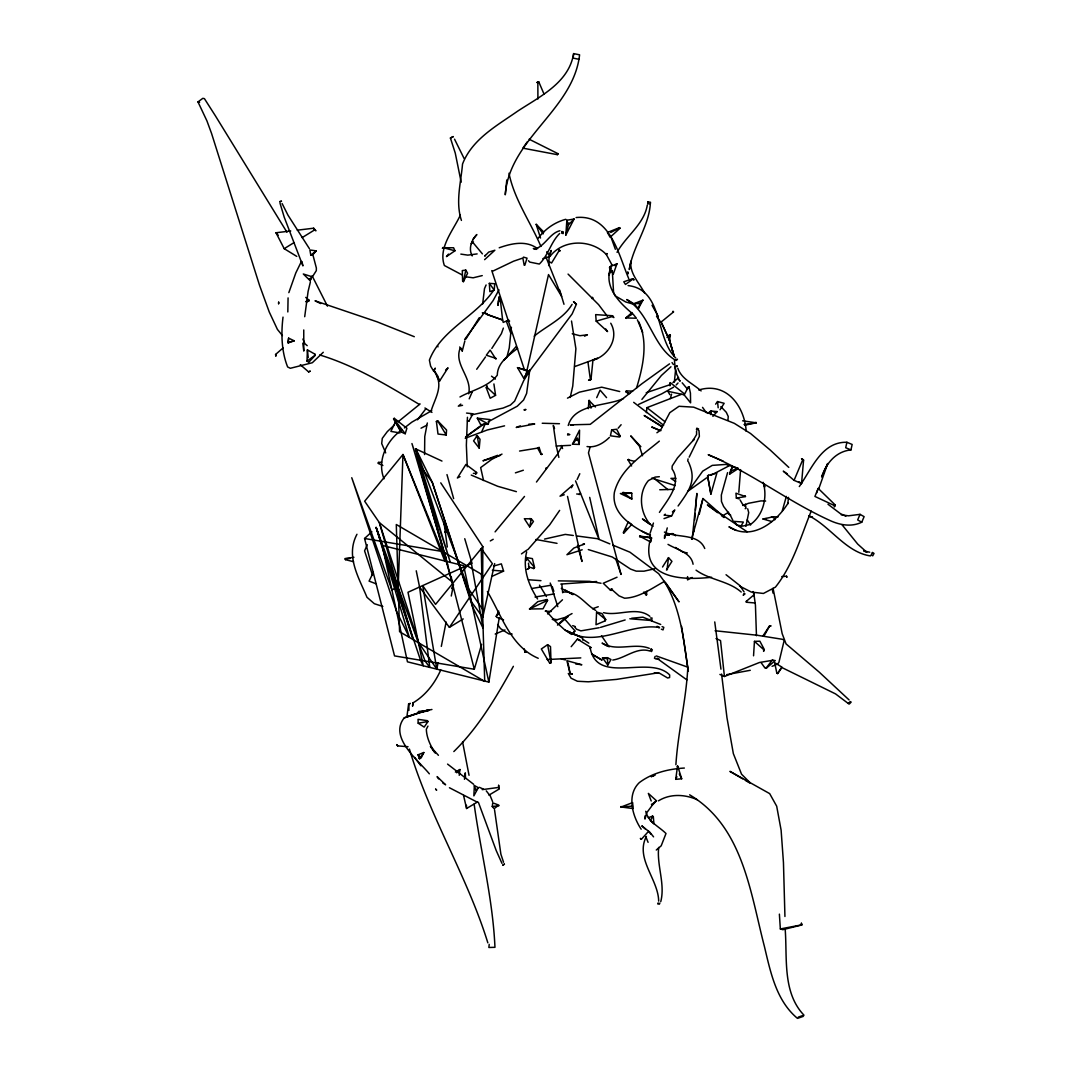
<?xml version="1.0" encoding="UTF-8"?>
<svg xmlns="http://www.w3.org/2000/svg" width="1072" height="1072" viewBox="0 0 1072 1072"><rect width="100%" height="100%" fill="white"/><g stroke="black" fill="none" stroke-linecap="round" stroke-linejoin="round"><path stroke-width="1.5" d="M710.776 414.609L710.455 411.273L707.855 413.377L710.95 412.787M440.753 482.856L482.842 546.68L482.521 609.177L468.719 589.104L415.561 448.793L441.972 461.067M643.575 592.159L646.429 595.081L646.751 591.248M607.784 665.082L607.449 657.685L602.531 657.819L607.784 665.082L610.986 659.521L607.449 657.685M621.157 806.988L632.641 802.593L633.029 808.556L621.157 806.988L632.614 806.104M644.982 815.939L644.955 819.075L646.939 812.442L651.642 806.184M287.819 311.952L288.073 297.895M579.255 444.438L577.486 438.019L572.475 444.197L579.255 444.438L579.55 430.14L572.475 444.197M687.581 576.602L687.514 579.912L692.177 577.46M303.751 329.962L303.791 351.067L302.8 343.201M639.676 536.911L639.689 536.228L650.677 537.38L651.588 538.023L650.557 541.95L639.689 536.228M649.833 541.239C641.23 580.14 685.624 580.153 711.594 577.245M649.927 538.064L650.021 534.888M650.557 541.95L650.677 537.38M664.613 535.223L664.519 538.399L667.266 527.906M307.021 361.117L307.396 349.874L314.913 354.162L315.061 355.529L308.749 362.256L307.021 361.117L314.873 355.408L314.913 354.162M670.174 385.665L670.281 382.664L684.365 393.826M738.809 492.262L740.605 469.59M588.287 408.687L588.957 400.486L595.416 406.985M472.256 391.762L471.332 391.95L472.256 391.762L469.201 398.838M548.69 265.615L549.038 258.231L551.222 250.486L549.145 255.029M596.595 612.058L596.005 624.748L605.077 620.876L605.734 619.656L602.049 613.599L596.595 612.058L605.734 619.656M605.077 620.876L605.131 619.482M474.36 785.562L473.864 795.866L478.3 787.639L474.36 785.562L475.955 790.56L478.3 787.639M467.446 417.303L466.36 445.255L467.271 466.816M753.549 655.809L754.447 641.364L759.86 641.203L764.349 649.592L763.599 651.347L763.706 649.619L754.447 641.364M446.233 435.004L437.671 420.84L436.384 421.443L438.006 434.039L446.233 435.004L446.555 430.019L437.671 420.84M565.828 235.103L566.86 220.256L574.069 219.023L565.828 235.103L568.374 224.959L566.86 220.256M658.69 847.429C656.64 865.466 665.377 884.011 660.754 901.659M727.995 419.835L728.236 416.485L726.293 412.305L720.893 406.65M482.641 304.059L484.49 288.663L486.098 284.964M630.966 261.112C629.251 273.373 639.421 283.035 644.674 293.152M494.219 290.03L489.328 283.356L494.741 283.732L494.219 290.03L489.864 291.651L489.328 283.356M693.691 531.806L694.107 526.808M694.656 520.134L695.219 513.461M695.487 510.125L696.88 493.442L692.177 539.31M650.248 205.007C648.118 227.813 632.775 246.962 629.291 269.528L630.684 262.506M787.196 473.797L783.284 471.144L794.071 480.35L801.548 483.526L803.585 460.049L801.588 458.682L803.585 460.049M479.224 448.123L477.241 435.661L473.569 440.887L479.224 448.123L480.042 439.292L477.241 435.661M658.677 901.15C658.302 879.134 634.838 858.377 646.416 836.388M675.896 764.738C677.946 732.27 686.067 700.619 687.782 668.084C683.628 638.751 680.278 607.409 664.452 581.748M674.355 382.088L675.467 370.966L674.449 360.366M382.878 465.489L378.362 463.439L378.456 462.434L381.645 462.166M591.007 379.421L588.622 380.279L591.007 379.421L592.963 360.004M412.586 706.247L412.921 702.924C425.638 695.433 434.83 683.279 440.78 669.946M506.788 179.949L505.26 194.796C509.254 138.663 573.386 109.96 579.59 54.833L573.641 53.6C568.884 82.799 539.873 96.52 517.615 111.18C496.899 125.679 472.069 139.186 462.528 164.043C460.947 182.736 455.319 201.992 461.429 220.417M646.389 412.626L646.912 407.655L681.323 394.389M511.398 327.255L509.24 348.011L506.788 357.606M288.073 342.852L288.623 338.136L294.224 340.829L288.073 342.852L288.623 338.136M412.613 705.738L412.921 702.924M573.641 53.6L573.158 58.102L579.108 59.335M787.813 503.813L788.51 497.354M304.703 316.709L308.106 291.37L310.371 282.003M489.207 944.378L488.872 947.487L494.956 947.313C492.852 899.207 480.738 851.771 474.132 804.094M283.021 317.111C280.985 333.553 281.48 351.562 287.631 366.946L290.324 368.286L312.314 362.738L323.275 352.273M542.834 258.674L549.387 256.61L549.695 255.712L546.707 251.826M675.722 779.344L677.584 765.783L681.685 778.768L675.722 779.344L676.901 776.677M667.119 568.977L668.499 557.654L671.943 561.366L666.462 570.009L667.494 569.379M464.471 779.304L465.302 772.845L465.476 777.709M498.788 789.26L498.641 785.334L498.788 789.26L488.979 795.116M499.15 296.877L497.957 305.399L498.842 299.048M492.276 806.519L492.758 802.874L498.775 805.099L494.138 808.663L492.276 806.519L498.936 805.729M499.137 297.091L498.547 301.473L500.316 297.909M408.606 704.009L410.241 703.473L408.606 704.009L406.904 716.739L420.505 712.277M526.674 551.919C522.372 568.428 528.657 585.151 537.554 598.98M687.728 461.174L688.063 458.883M625.887 317.942L632.855 313.828L636.42 318.237L625.887 317.942L631.984 312.528M529.675 526.861L531.337 518.835L533.441 521.474L529.675 526.861L524.355 518.727L531.337 518.835M647.314 205.074C644.111 224.169 626.035 236.054 617.03 252.322M499.244 617.74L488.859 682.114L407.454 661.826L382.248 545.407L463.653 565.694L488.859 682.114M557.319 154.663L558.003 153.685L557.319 154.663L522.868 148.15L527.344 141.772M305.667 301.634L308.991 300.147L305.748 297.386M529.796 369.786L526.633 393.411L523.605 400.003L517.28 406.208L488.216 421.738M459.231 775.311L459.928 769.522L455.372 772.108M669.585 340.36L670.228 334.786L667.012 337.399M568.227 425.477C574.471 403.528 606.095 406.422 623.462 398.556M427.326 422.984L424.767 436.518L424.579 454.541M353.532 561.715L345.439 559.651L345.613 558.74L350.303 558.458M416.244 570.8L419.567 587.014L429.778 667.387L425.061 661.009L376.125 527.384L409.33 637.398L396.519 611.295L351.75 477.723L391.883 589.935L398.208 587.067L402.965 454.501L444.786 560.991L446.22 559.249L411.943 443.54L450.347 562.385L415.561 448.793L447.6 564.676L402.965 454.501L364.668 501.227L379.354 522.6L418.79 642.919L436.813 669.142L438.1 662.643M441.316 646.389L446.126 622.015M451.272 596.019L453.523 584.642M610.464 268.308C604.045 286.881 618.973 302.384 632.051 313.252M459.995 348.628C453.979 364.842 472.27 377.25 468.692 393.826M611.683 429.859L610.437 435.808L619.589 437.028L620.273 436.304L616.681 429.256L611.683 429.859L620.273 436.304M846.893 442.28L845.701 447.721L850.954 449.905L852.146 444.451L846.893 442.28C821.608 441.53 811.558 469.335 799.297 486.554M415.762 448.699L432.297 482.373L471.519 601.995L482.762 617.217L494.661 563.577M523.779 378.349L528.429 370.845L517.508 367.642L523.779 378.349L526.017 374.597L548.516 274.566L561.621 296.421L545.943 256.972M570.21 397.471L572.756 386.081L575.892 348.735L571.51 321.037M610.651 268.228L609.07 275.316L611.656 264.65M699.212 514.319L702.964 498.52L724.136 517.16M463.412 281.655L465.797 270.117L462.3 270.586L462.622 281.253L463.412 281.655L467.593 273.253L465.797 270.117M638.363 308.615L639.944 303.43L642.919 300.16L633.941 303.698L638.363 308.615L642.919 300.16M459.687 346.993L462.273 351L464.859 340.936M486.286 387.769L486.849 385.625L487.09 387.327L495.572 395.34L490.199 398.235L486.286 387.769L487.09 387.327M730.447 470.903L738.38 468.504L729.59 474.159L732.283 466.816L736.853 468.075M675.615 481.489L670.925 478.367L675.896 478.353M745.938 526.339L748.712 512.59L747.693 508.811M727.58 472.618L721.335 495.023L721.456 501.468L723.613 506.453L730.287 515.23L732.953 520.59M673.082 533.682L672.171 534.07L673.082 533.682L675.655 535.786M590.19 446.702L588.474 452.893L621.063 574.458L615.663 558.606M670.322 398.57L671.568 394.134M669.477 385.531L670.281 382.664M691.574 539.176L702.964 498.52M782.332 510.62L786.339 496.416M707.855 477.563L708.512 475.244L716.846 473.114L710.883 494.138L707.574 475.807L708.512 475.244M656.466 800.784L652.366 805.126L651.481 804.308L651.91 805.474L652.325 804.027L656.466 800.784L648.346 793.401L651.186 800.985M356.963 534.271C345.425 555.966 358.611 577.259 366.972 597.278L374.342 603.71L382.838 606.457M371.863 531.766L364.56 538.492L394.536 655.903L474.306 669.25L481.623 644.299M405.229 433.731L394.027 419.125L394.268 418.308L406.891 428.264L405.229 433.731L401.759 432.244L393.504 418.911L394.268 418.308M524.824 265.253L527.035 258.151L523.511 257.133L522.881 258.218L524.195 265.266M288.837 292.643L295.792 272.971L301.433 261.447M818.619 489.221L827.691 463.493L821.634 477C826.097 463.265 835.999 451.406 850.954 449.905M650.061 533.293L653.438 523.042M378.362 463.439L378.456 462.434M834.753 505.743L834.364 506.909L835.115 504.872L818.231 488.43L814.908 496.43L834.753 505.743L835.115 504.872M811.196 511.116C800.623 536.992 793.133 565.011 775.404 587.161L763.438 593.459L751.365 592.079L739.559 586.049M549.387 256.61L549.695 255.712M503.358 328.099L501.401 333.633L491.807 348.467M609.526 267.866L609.928 266.727L616.963 263.779L613.291 274.137L609.526 267.866L609.928 266.727M729.59 474.159L732.283 466.816M636.527 388.064C642.945 366.986 648.48 342.598 638.684 321.694M816.542 493.053L818.231 488.43M655.126 656.399L654.456 658.208L655.85 658.972M431.172 410.804C434.401 399.963 442.2 388.292 437.188 376.848M668.58 339.141L670.228 334.786M689.162 457.154L699.373 436.344L698.984 430.555M488.216 423.936L489.917 419.567L477.308 418.174L480.671 424.633L488.216 423.936L477.308 418.174M628.473 393.705L626.102 391.856L626.49 390.905L632.614 391.146M576.401 304.22L573.574 301.741L576.401 304.22L572.18 313.855L530.278 370.054L523.726 380.6L514.654 401.102L510.433 405.055L503.049 408.084L470.849 415.025M310.116 280.663L311.791 276.656L303.309 273.99L310.116 280.663L311.791 276.656M606.444 254.707L606.913 253.568L606.444 254.707L611.884 264.744M794.071 480.35L802.767 459.7M860.039 514.346L857.68 519.92L861.754 522.225L864.112 516.65L860.039 514.346L848.488 515.82L841.239 514.828M498.976 289.855L493.147 300.535L464.605 339.502M658.154 902.852L657.699 903.897L659.401 904.152L659.856 903.093M367.281 544.71L364.574 550.834L372.507 575.141M481.636 431.936L485.04 424.284M596.715 397.645L600.092 390.114L606.551 397.618M451.593 588.501L452.786 585.861M623.247 532.717L628.232 521.876L631.703 524.503L623.77 533.119M577.125 479.479L579.791 473.73M396.372 422.623L394.965 422.971L390.865 431.386L400.017 432.941M373.351 572.381L369.076 581.118L375.924 583.731M419.541 758.762L423.815 752.504L418.04 754.809L419.541 758.762L421.189 757.837L423.815 752.504M503.572 619.884L496.738 617.298L496.202 616.333L498.788 611.134M568.374 224.959L574.069 219.023M688.264 387.046L684.204 394.938L690.596 402.844L690.435 393.116L689.015 386.818L688.264 387.046L689.028 387.997L689.015 386.818M427.956 726.106L426.334 729.228C426.589 737.898 430.622 745.991 435.272 753.147M571.456 487.747L572.944 484.933L560.026 496.175L564.247 494.782M580.019 494.219L580.515 493.294L579.094 494.527L580.019 494.219L576.709 493.991M547.578 600.32L543.022 608.816L529.501 608.99L537.836 601.62L547.015 599.529L547.578 600.32L529.501 608.99M572.086 304.354C563.537 318.813 546.76 325.781 534.191 336.139M664.948 514.855L665.31 514.198L664.117 515.15L671.595 515.927L674.811 509.964L672.412 511.893M485.16 255.364L484.718 256.195L488.711 252.094L494.862 250.245L484.598 259.665M468.96 421.068L467.539 420.907L468.96 421.068L472.953 413.779L466.534 413.068M764.39 635.334L769.723 625.793L771.063 625.981L769.629 625.74L762.808 636.192M460.344 215.124C453.188 230.601 438.059 247.619 444.357 265.494L461.885 274.794M558.016 453.121L562.143 445.952M513.381 666.315C496.55 696.706 478.769 727.124 453.831 751.566M740.846 526.365L743.365 522.064L734.065 521.394L737.013 525.2M774.842 519.773L773.381 516.798L778.111 516.892M479.251 317.727L465.891 339.02M526.017 374.597L527.531 372.078L526.834 370.899L517.508 367.642M559.383 250.205L560.147 250.982L558.391 249.615L559.383 250.205L551.557 263.029L548.971 261.501M678.094 505.997C689.229 490.306 697.055 480.511 688.479 462.005M476.611 472.444L475.673 473.945L476.611 472.444L465.918 464.444L457.369 478.005L460.035 476.651M720.036 409.772L724.149 403.3L717.543 401.571L715.614 404.171M662.55 567.008L668.499 557.654M433.919 370.322L435.192 368.326L433.919 370.322L439.533 381.136L448.029 367.843L445.577 370.095M540.516 238.024L536.188 224.329L543.745 232.034M777.615 673.564L781.81 667.052L774.667 662.67L776.825 673.082L777.615 673.564L781.997 667.374M652.942 816.395L650.302 820.455L653.893 823.845L653.344 816.77L652.419 816.207L648.305 817.708M312.796 276.161L316.32 270.64L316.361 268L313.145 255.779M528.509 566.793L533.749 568.549L534.526 567.383L532.369 558.606L526.218 557.534L526.54 560.468M476.705 369.277L485.536 356.896M493.817 290.043C476.048 316.468 441.128 329.64 429.39 360.112L430.622 366.128L433.798 371.448M419.567 587.014L449.396 627.361L492.396 563.671L481.261 548.609L482.762 617.217M659.427 512.376C667.146 500.316 682.382 483.512 672.064 468.96L672.198 466.025L677.491 457.918L694.08 439.373L693.035 440.565L696.599 434.482L696.572 431.011M428.023 721.51L424.177 727.097L418.187 723.211L418.053 719.339L427.353 720.652L428.023 721.51L418.187 723.211M559.638 510.393L549.708 524.798L527.906 549.588M557.199 454.555L536.456 482.025M417.464 419.809L425.638 409.062M495.88 359.08L490.118 350.088L486.313 355.221L496.296 358.517M623.623 532.985L627.16 528.295M689.175 490.025L702.709 471.157L712.25 465.382L725.891 464.417L738.005 468.196M766.292 667.883L772.255 660.124L775.244 660.58L766.614 667.923L764.658 667.588L761.066 662.563M503.786 360.42L516.369 346.296M777.441 664.238L778.929 662.322L784.222 640.252L782.547 639.314L756.805 635.2L715.104 630.751M465.503 438.14L467.526 435.54L484.088 424.003M641.9 399.4L661.397 375.495L670.951 366.771M472.685 239.766L476.852 234.54C471.425 239.94 468.223 248.838 472.203 255.927M443.151 247.391L442.374 248.356L443.299 247.726L454.943 250.781L453.59 247.766L443.299 247.726M448.511 254.091L446.475 256.61L454.943 250.781M788.255 502.835C776.262 522.399 751.794 541.387 728.947 526.794L736.142 530.412M482.842 546.68L435.567 604.367L422.676 585.607L436.813 669.142M571.175 646.684L577.406 639.126L580.14 640.131M590.739 647.434L590.056 648.265L591.034 647.542L577.406 639.126M495.09 531.873L524.503 496.43M618.155 428.197L621.117 424.726M538.265 238.172C545.058 229.019 554.747 222.266 565.775 219.304M431.936 709.476L423.293 711.285L404.265 717.838C388.573 737.268 418.294 760.262 429.349 773.823M499.271 613.077L496.202 616.333M316.2 250.875L312.555 255.029L310.8 255.23L309.902 249.977L316.2 250.875L310.8 255.23M308.575 371.85L310.17 371.207L308.575 371.85L300.281 364.668M710.776 411.862L711.486 411.072L717.155 411.594L712.893 416.365M562.478 599.784L547.591 613.948M676.204 384.942L678.04 382.985M656.278 850.016L661.196 845.808L665.993 833.507C659.039 826.525 647.984 821.782 645.746 811.29M848.327 703.527L850.176 701.611L851.168 702.093L849.319 704.009L848.327 703.527L835.557 693.906L782.694 667.936M744.638 425.249L756.122 422.797L742.615 420.8M528.429 370.845L526.834 370.899M641.096 838.987L640.346 838.384L641.351 839.309L648.6 831.269L641.806 825.842L645.237 828.964M456.739 772.791L459.928 769.522M550.07 256.329C563.189 239.083 590.833 239.11 605.76 253.93M557.494 625.137L564.261 618.571L568.12 616.427L558.753 624.36M574.646 631.234L573.654 632.199L575.074 630.993L564.261 618.571M529.059 568.08L527.263 569.353L529.059 568.08L528.469 563.162M631.596 465.985L627.991 459.794L634.45 461.308M583.583 543.799L582.82 544.536L584.495 543.986L573.895 548.02L566.927 554.72L582.19 549.775M394.469 424.901L387.314 431.601L382.289 438.341L381.699 443.58L385.692 452.907M619.871 228.376L610.115 237.26L607.409 232.477L619.469 227.653L619.871 228.376L619.469 227.653M626.102 391.856L626.49 390.905M672.948 382.57L677.973 378.175L679.97 380.989L677.973 378.175M546.09 600.333L547.015 599.529M614.846 265.655L616.963 263.779M275.584 354.457L275.852 355.958L275.584 354.457L283.035 347.958M675.4 360.286L677.477 359.241L676.003 360.5C652.727 347.154 650.141 313.426 626.745 299.557L633.351 303.416M755.211 602.987L746.434 602.25L746.3 601.352L754.072 594.746M559.664 233.482C550.874 242.098 548.288 255.444 539.337 264.047L529.796 262.104L528.456 260.724M460.813 404.077L458.32 406.154L462.541 405.323M420.117 403.943L398.168 421.725M656.533 316.32L660.808 322.31L673.511 311.939L673.002 311.242L673.471 311.898M609.365 437.43C603.456 443.178 595.617 447.975 587.054 446.555M659.334 441.115C642.048 455.587 620.326 469.054 614.403 492.289C610.973 513.568 631.984 526.298 648.292 534.673M517.615 348.333C508.731 355.261 497.462 362.698 497.287 375.173C488.336 386.871 472.404 390.02 459.982 396.962M401.92 429.845C386.603 440.257 376.768 460.826 384.004 478.822M404.385 427.929L411.795 422.18L431.694 410.67M687.728 491.365L706.676 477.804M282.418 335.563L277.42 329.412L269.26 312.006L259.478 285.139L211.546 133.41L206.936 120.908L197.985 101.907L202.809 98.329L204.417 98.637L215.311 115.696L286.948 232.222M465.65 436.907L479.961 426.254M471.211 243.599L473.489 241.964M632.802 279.189L625.472 284.455L623.783 281.789L632.547 278.787L633.887 279.819L632.547 278.787M656.908 432.766L660.566 430.167L669.812 412.666L679.005 406.288L693.624 407.159L734.28 423.333L750.574 433.53L770.232 450.052L788.791 467.405M521.474 553.902L526.901 550.057M675.052 367.066L677.115 366.021L675.052 367.066L676.794 374.463L678.697 377.987M547.618 644.674L541.333 648.962L549.668 663.112L551.035 662.751L550.512 646.617L547.618 644.674L551.035 662.751M549.668 663.112L550.606 662.469M538.801 81.914L537.018 82.49L538.801 81.914L544 94.028M673.538 387.193L661.813 393.813L638.59 404.399M669.518 363.864L641.94 383.722L590.243 424.351L570.157 424.834L573.44 424.981M290.74 230.976L276 232.758L284.201 248.677L293.862 242.714M302.143 237.609L314.565 229.944L315.945 230.802L313.667 228.202L297.292 230.185M449.396 627.361L463.211 618.933M664.56 581.359C651.923 588.22 639.435 597.68 624.587 598.216L619.026 595.871L611.107 588.89M463.56 795.478L466.575 808.502L477.777 801.816M710.776 475.365L728.826 465.958M723.144 515.471L728.625 512.255M490.306 540.945L493.2 539.283M450.414 138.033L453.255 136.6L450.414 138.033L455.265 153.122L461.174 182.227M572.046 613.559L564.984 617.472L557.011 619.71L552.281 619.495M610.745 232.463L619.522 227.88M421.041 428.197L426.562 425.356M502.004 454.099L491.726 459.392L480.658 467.58L483.539 480.511M567.477 398.141L579.362 392.178L601.687 387.18L619.723 391.535M492.691 271.189L513.595 261.193L522.024 258.325M658.436 800.851C670.134 793.561 684.874 794.218 697.162 799.699M591.838 298.512L593.03 297.962L592.307 297.279M584.495 336.166L587.402 334.812L579.912 335.724L572.234 333.767M651.508 776.49L654.389 775.177M588.649 400.901L589.56 400.486M492.061 576.321L503.585 571.121L501.361 563.859L493.495 566.096M669.384 384.902L646.215 392.727M617.043 577.218L603.228 583.248L610.343 590.056L611.161 590.444L612.42 589.144L610.343 590.056M508.744 320.059L503.21 322.404L502.688 320.394M504.979 629.961L495.197 634.034M719.915 674.435L724.431 676.486L759.458 662.496L772.912 660.258M593.017 360.152C608.333 355.891 619.375 337.988 610.745 323.221M651.213 776.731L655.099 775.123M574.605 366.611L597.493 358.303L592.843 359.964M306.632 301.956L309.178 300.91L308.991 300.147M419.058 758.306L419.929 757.958M633.941 303.698L639.944 303.43M520.309 425.879L516.235 427.46L534.714 424.003L528.818 424.177M772.068 666.302L776.101 664.747M742.722 505.488L748.524 503.291L761.04 500.892L765.636 501.08M745.174 508.691L746.045 508.356L745.335 504.215M465.315 438.207L487.304 429.979L504.564 425.839M497.622 455.319L482.963 460.813L500.41 455.332M541.092 454.34L542.177 454.26L541.092 454.34L537.554 447.989M663.997 518.62L671.595 515.927M592.602 608.722L598.256 606.725M798.265 1017.127L802.513 1015.626M515.404 472.859L523.35 470.233M404.265 717.838L428.72 709.825L419.139 712.371M625.15 619.951L600.548 627.375M612.795 660.057C625.15 658.235 636.661 646.965 649.485 650.905M499.217 247.779C511.478 243.424 526.379 240.034 537.608 248.717M596.193 321.158L612.581 316.454L613.841 317.607L612.527 315.744L595.67 314.619L596.193 321.158L607.569 331.596L605.734 328.983M861.754 522.225C850.779 527.518 838.813 524.851 828.254 519.719C786.861 500.651 750.44 472.216 708.203 454.729L723.144 461.121M645.773 594.571L646.738 594.303M288.167 342.357L294.224 340.829M801.776 924.975L801.4 923.26L801.776 924.975L782.801 929.692L780.349 928.942L779.384 914.135M482.239 275.598L473.127 277.809L466.186 276.844M531.524 588.541L550.981 585.245M771.773 521.515L762.996 518.995L773.381 516.798M599.168 627.723L580.877 630.872L576.481 629.184L574.766 626.946M668.767 534.352L672.318 533.521M420.76 712.424L428.76 710.589M544.509 539.082L565.279 534.405L573.292 535.491M654.831 568.763L644.004 571.175L636.205 571.148L630.51 569.071L612.313 557.025L588.314 549.574M554.13 593.982L535.008 596.997M726.709 674.636L750.279 670.295M710.455 411.273L711.486 411.072M714.059 412.197L717.155 411.594M780.349 928.942L801.508 924.895M418.777 712.17L428.599 710.347M736.357 498.091L745.576 496.577L735.955 493.174L736.357 498.091L739.037 498.842M698.743 389.994C726.709 381.431 744.544 406.382 746.206 431.346M631.663 618.249L642.838 617.191L651.722 620.648L652.017 617.981L650.369 617.995M568.482 223.338L569.272 223.19M519.558 451.044L538.747 447.935M418.495 712.424L423.212 711.701M345.439 559.651L344.956 558.579L353.921 557.306M744.075 424.485L756.122 422.797M482.212 789.635L498.373 787.464M477.134 253.903L467.794 255.136L460.839 254.104M560.79 584.079L596.662 581.52M418.308 711.5L424.646 710.79M762.996 518.995L766.319 518.62M509.629 321.091L506.413 321.426L510.929 333.633M870.464 555.939C845.741 552.227 830.478 526.432 808.663 515.672M677.236 766.587L677.946 766.52M659.334 476.705L655.139 477.094L648.413 480.578C637.947 492.879 639.957 512.523 650.168 524.382L642.436 518.955L653.009 526.298M656.828 658.958L659.24 659.28L656.922 658.288L686.884 679.889M781.769 576.602L786.58 576.213L786.741 577.245L786.58 576.213M684.351 768.048C668.459 768.972 652.151 772.899 639.274 782.654C626.45 794.982 632.426 816.114 641.177 829.205M659.749 489.757L673.993 489.328M580.81 657.9L547.068 659.535M554.532 428.545L553.299 425.463L556.301 446.019L570.572 445.322M624.038 492.45L622.778 492.49L631.837 499.003L631.756 493.241L624.038 493.093M631.756 493.241L620.38 493.535L631.837 499.003M558.324 580.863L589.466 581.332L601.03 583.248M524.932 652.151L526.325 652.218L524.932 652.151L524.235 648.908M656.305 655.943L687.594 667.092M473.355 473.368L476.692 473.422M628.085 285.581C663.729 289.654 654.898 337.948 675.775 358.021M542.231 423.252L559.463 423.708M576.414 440.136L577.433 440.163M576.106 217.549C610.477 214.038 618.33 254.211 628.755 278.653M512.148 634.075L508.919 633.941L500.477 628.567L497.622 624.494M545.206 611.147L551.356 611.482M629.827 618.758L650.315 620.433L660.714 624.467M559.919 230.735C550.057 233.106 545.407 245.26 535.759 248.811L533.333 248.53L536.241 249.401M869.714 552.214L863.764 550.914L866.792 552.254L857.694 544.067L841.949 524.664M603.496 612.661C618.557 616.427 636.661 606.015 649.86 616.32M666.154 535.035L669.357 535.263L665.511 533.682M528.509 579.751L540.958 580.662M492.356 570.264L503.585 571.121M397.658 745.898L396.908 744.665L397.658 745.898L408.03 746.715M562.947 592.133C577.379 590.391 584.83 604.286 595.831 610.491M436.384 421.443L437.631 421.591M552.804 619.201L557.011 619.71M575.691 663.957L581.828 664.761L566.887 660.687L570.023 673.39L572.26 673.993L570.023 673.39M809.306 516.476L812.455 516.892M576.508 535.92L597.359 538.707L609.861 543.893M639.837 536.322L651.588 538.023M632.051 303.778L625.713 301.956L615.207 295.859L613.559 292.388L612.3 270.506M364.56 538.492L444.317 551.839L474.306 669.25M394.965 422.971L396.144 423.172L400.767 431.775M764.658 667.588L766.614 667.923M526.218 557.534L534.526 567.383M482.32 312.796L485.576 313.372M557.025 543.343L535.893 539.484M736.558 524.972L742.521 526.124L750.521 524.409C763.385 515.337 767.726 496.845 763.103 482.293M197.985 101.907L199.606 102.229M602.531 657.819L606.752 658.677M687.34 552.938L682.743 552L675.454 547.47M684.097 394.777L667.856 391.28L669.866 394.684M483.432 313.145L487.211 313.667M561.299 658.945L565.413 659.91M664.412 532.101C677.075 538.224 698.301 533.012 704.76 548.502M776.825 673.082L777.816 673.337M730.742 470.085L731.412 470.273M319.697 354.953C355.341 365.793 387.555 385.438 419.34 404.439M627.991 459.794L628.969 460.076L628.514 459.285M771.371 517.026L772.979 517.481M516.409 491.659L497.689 486.286L471.265 475.084M310.357 278.975L309.084 278.586L310.103 279.578M651.722 478.125L675.132 485.562M669.075 335.067L670.442 335.549M487.251 314.538L502.607 320.005L500.168 298.204M486.058 314.096L502.607 320.005M572.716 625.619L575.088 626.49M414.301 336.702L377.223 321.881L315.047 300.803L320.716 303.577M660.861 430.676L651.696 426.991L659.106 430.274M612.956 545.166L629.947 552.201L658.65 573.667L679.032 601.874L665.725 582.833M649.297 648.319C634.222 642.476 616.494 651.977 602.102 643.106L607.355 646.188M662.094 626.611L663.796 627.321L663.045 629.894L661.33 629.17M561.313 588.381L572.703 594.437M582.873 639.314L588.85 643.146M568.147 631.529C596.836 648.493 629.344 622.631 659.521 627.509L657.029 626.37L659.106 627.79M567.879 631.328L582.284 637.693L565.239 630.296M479.358 787.317L483.418 789.126M641.538 531.029L650.503 535.049M538.238 658.288C510.875 646.818 501.468 615.221 487.385 591.489M716.016 638.523L720.531 640.574L724.431 676.486M288.14 342.223L288.984 342.625M668.017 544.375C676.807 549.681 691.172 552.509 693.088 564.247M845.862 516.262L840.247 513.542L827.973 504.229M529.126 139.213L558.003 153.685M477.053 802.044L449.436 787.746M625.874 391.454L629.666 393.612M742.615 778.768L729.938 771.371L769.669 793.615L776.691 806.211L781.113 830.184L783.458 862.652L784.932 916.493M745.429 780.416L749.65 782.882M591.717 654.027L602.102 660.111L591.57 653.987M565.319 590.096L572.971 594.612M728.21 513.649L730.622 515.083M662.362 426.602L644.151 415.48L662.268 426.978M284.201 248.677L296.77 256.396M696.05 570.17C709.718 580.059 728.504 580.863 741.194 592.025M652.419 816.207L653.344 816.77M424.941 407.976L431.949 412.412M442.816 783.016L445.63 784.798L437.095 776.61L438.555 778.915M473.636 784.289L447.573 764.095M747.09 531.766L707.373 504.952L717.624 512.697M798.935 481.757L801.548 483.526M571.59 634.423L563.966 629.21L555.189 621.157L546.063 610.799M726.052 574.726L740.015 585.687L744.129 591.999M491.512 376.165L495.411 379.073M701.115 390.932C693.209 383.803 681.296 378.885 677.785 368.125M721.456 515.605L724.029 517.548M633.686 402.322L663.648 425.262M646.912 407.655L665.029 421.752M689.618 794.808C742.856 826.365 750.266 891.998 764.43 946.563C770.567 972.224 776.182 1000.618 797.501 1018.4L803.156 1016.403L803.933 1015.13C782.252 992.377 787.384 958.046 785.186 929.303M451.299 576.816L451.969 581.774L379.354 522.6L412.988 639.528L376.125 527.384L420.546 660.258L423.252 665.766L407.99 592.267L472.002 563.256L464.752 538.707M655.072 479.13L667.896 489.623M745.362 506.574L742.561 504.202L740.095 499.994M307.195 345.666L304.904 343.697L302.894 339.047M568.066 274.097L598.618 304.676L607.395 316.267M609.097 646.885L601.526 635.763M418.04 754.809L420.144 756.832M482.4 253.863L472.296 241.749M749.998 782.654L741.556 774.212L733.342 753.603L726.977 717.784L721.577 674.047M849.078 699.922L819.209 672.117L786.057 643.91L782.171 633.646L773.046 588.3M640.855 446.662L630.711 435.875L639.421 446.193L642.517 455.747M438.421 755.304L430.408 746.447L434.2 751.847M276 232.758L278.184 235.25M682.167 382.798L687.487 389.136M649.297 831.577L653.572 836.857M648.6 831.269L650.945 834.163M486.246 790.855L490.293 795.987L492.597 801.615M476.263 435.902L477.12 436.987M414.676 757.448L420.907 765.797M536.188 224.329L543.169 233.897M702.535 407.36L706.435 412.76M747.211 519.893L750.614 524.972M529.97 518.419L530.774 519.639M433.731 369.679L438.234 376.848M539.497 585.165L546.439 596.541M309.406 248.664L287.966 215.15L282.124 203.559M652.057 305.292L658.128 316.106M568.294 673.43L571.068 678.201L577.419 681.256L588.354 681.805L616.561 679.393L658.717 672.734L654.335 672.76L659.736 673.337L667.668 678.013L669.585 677.531L669.678 674.958C649.351 654.376 597.412 685.531 590.257 648.305M478.501 802.58L496.242 850.619L501.964 863.375M645.826 836.723L648.091 842.351M644.835 592.2L646.429 595.081M312.113 275.812L327.469 306.177M661.062 321.546L669.424 340.025L674.02 355.81L668.258 335.911L674.02 355.81M486.822 423.775L487.197 424.485M313.667 228.202L314.565 229.944M454.541 139.172L464.109 158.509M637.371 319.818L642.664 332.333M679.286 773.89L681.685 778.768M625.914 317.687L626.276 318.424M540.918 246.453C530.533 222.025 514.279 199.499 508.986 173.235M503.545 862.236L500.879 854.156L494.54 809.762M661.772 323.69L669.424 340.025M461.134 348.226L462.273 351M561.339 445.483L562.572 448.565M575.557 480.899L599.047 539.417L589.694 497.368M437.564 345.747L437.992 346.872M763.251 482.815L764.765 486.969M611.067 237.327L615.341 249.28M763.679 483.619L764.711 486.567M552.254 586.545L553.822 591.288M491.78 270.613L524.463 369.867M539.042 447.225L541.414 454.528M550.217 583.034L557.788 606.658M559.664 289.989L563.993 304.301M438.662 378.282L439.533 381.136M707.574 475.807L710.883 494.138M577.473 545.393L581.989 561.46L567.517 496.416M451.969 581.774L418.817 464.136L432.297 482.373L472.538 606.725L483.097 628.246L470.983 561.152M446.984 474.588L453.644 498.627M753.04 591.516L754.232 595.952M588.957 400.486L591.02 408.137M409.424 749.073C429.256 815.98 467.271 876.28 487.84 942.851M746.3 601.352L746.434 602.25M556.301 446.019L558.834 457.396M301.956 261.581L302.907 265.896L284.227 217.187L280.006 203.144M772.389 589.908L773.046 593.138M462.568 741.824L469.04 775.297M568.026 662.938L570.183 673.725M687.782 668.084L688.331 671.327L681.591 626.37M582.31 637.009L582.779 640.064M493.911 383.95L495.572 395.34M753.75 592.91L755.438 605.198L756.457 635.736M587.952 362.068L590.404 379.676M443.982 522.171L447.305 547.015M714.743 621.934L720.96 669.183M533.601 567.222L533.749 568.549M307.396 349.874L308.24 357.619M717.543 401.571L718.173 407.775M561.835 584.481L562.679 592.762M755.894 422.247L755.961 422.958M745.107 495.733L745.174 496.47M612.527 315.744L612.581 316.454M621.157 806.466L621.224 807.363M673.444 364.56L672.023 362.577M466.467 805.26L466.575 808.502M408.861 703.848L408.914 710.414M537.849 81.968L537.916 99.026M627.83 272.141L627.817 273.829L627.83 272.141M278.666 302.183L278.626 303.724L278.666 302.183M561.849 231.539L561.768 233.24L563.215 233.575L563.296 231.874L561.849 231.539M647.836 201.965L647.676 203.707L650.342 204.002L650.503 202.26L647.836 201.965M567.892 434.066L567.57 435.004L569.808 434.549L567.892 434.066M696.867 428.344L696.411 429.403L698.086 429.926L698.542 428.867L696.867 428.344M651.079 649.042L650.275 650.811L651.548 651.548L652.339 649.766L651.079 649.042M872.447 552.509L871.174 554.881L872.742 555.819L874.015 553.447L872.447 552.509M744.156 593.834L743.191 595.228L745.013 593.875L744.156 593.834M546.586 467.714L546.01 468.504L546.586 467.714M504.403 864.139L502.915 865.077L504.403 864.139M524.865 409.571L523.967 409.919L526.004 409.544L524.865 409.571M281.44 201.241L279.725 201.657L281.44 201.241M446.903 532.034L445.041 531.9L446.903 532.034M481.449 574.23L396.292 524.503L399.575 631.703L484.718 681.417L481.449 574.23M436.572 790.051L435.634 789.153L436.572 790.051"/></g></svg>
